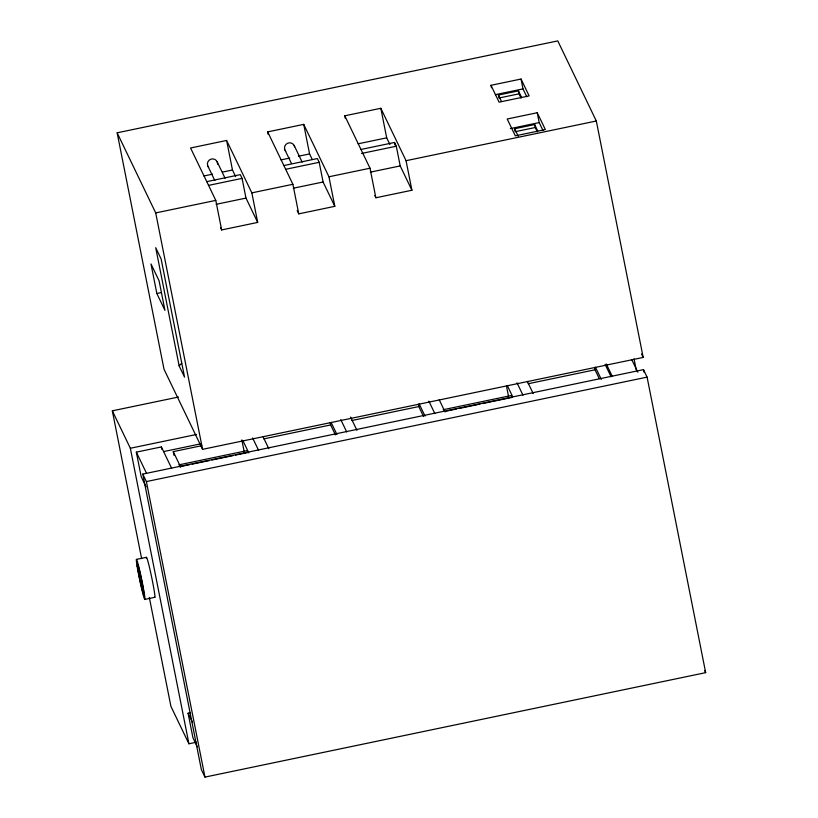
<?xml version="1.0" encoding="UTF-8"?>
<svg xmlns="http://www.w3.org/2000/svg" width="818" height="818" viewBox="0 0 818 818"><rect width="100%" height="100%" fill="white"/><g stroke="black" fill="none" stroke-linecap="round" stroke-linejoin="round"><path stroke-width="1.23" d="M179.142 365.902L155.706 247.69L161.115 258.928L184.541 377.129L179.142 365.902L181.719 363.182M117.148 132.813L557.774 40.9L596.322 121.003L643.183 357.425L202.567 449.338L164.009 369.235L117.148 132.813L155.706 212.915L202.567 449.338M226.617 140.461L190.563 147.986L215.788 200.39L221.647 229.94L257.69 222.414L251.842 192.864L226.617 140.461L232.476 170.011L235.666 176.647M268.161 134.357L267.68 131.892L303.723 124.377L328.948 176.78L334.807 206.33L298.754 213.856L297.159 210.533M345.268 118.273L344.787 115.808L380.83 108.293L406.055 160.696L411.914 190.246L375.861 197.772L374.797 195.553M490.994 85.307L521.035 79.039L529.134 95.89L499.092 102.158L490.994 85.307L491.475 87.771M495.35 94.663L522.988 88.896L526.772 96.759M521.076 98.109L519.011 93.835L498.98 98.007L498.397 95.052L518.428 90.88L521.516 97.291M203.887 175.982L212.588 174.162M222.527 172.087L232.476 170.011M280.993 159.888L289.695 158.078M298.396 156.258L309.582 153.927L312.241 159.459M358.1 143.804L386.689 137.843L389.889 144.479M206.719 181.647L240.277 174.643L242.077 178.385L245.983 198.089L257.69 222.414M283.826 165.563L317.384 158.559L319.194 162.301L323.09 182.005L334.807 206.33M360.932 149.469L394.501 142.475L396.301 146.218L400.206 165.921L411.914 190.246M537.242 112.731L507.201 118.999L515.309 135.839L545.35 129.571L537.242 112.731L539.195 122.588L542.978 130.44M208.518 185.389L242.077 178.385M285.625 169.306L319.194 162.301M361.495 153.477L396.301 146.218M510.36 128.6L539.195 122.588M537.283 131.8L535.228 127.516L515.197 131.698L514.614 128.743L534.645 124.561L537.733 130.982M155.706 212.915L215.788 200.39M251.842 192.864L292.895 184.295L298.754 213.856M328.948 176.78L370.002 168.211L375.861 197.772M406.055 160.696L596.322 121.003M216.146 204.316L245.983 198.089M293.263 188.222L323.09 182.005M370.37 172.138L400.206 165.921M156.841 293.498L164.95 310.349L159.091 280.799L150.982 263.948L156.841 293.498L161.463 292.537M141.626 558.592L112.332 410.83L178.518 397.027M112.332 410.83L130.348 448.264L196.524 434.46M146.074 486.874L141.217 476.771L136.33 452.139L161.371 446.925L171.637 468.254M163.59 451.587L200.819 443.816M173.989 455.319L173.263 451.628L201.739 445.687M263.795 438.898L330.656 424.951L335.431 434.89M351.914 420.513L418.775 406.566L423.56 416.505M528.162 383.744L595.023 369.797L599.277 378.632M178.805 464.88L246.893 450.667L247.793 452.538L235.42 455.125M443.172 409.726L511.27 395.523L512.17 397.395L482.456 403.591M142.782 474.092L643.48 369.634L647.089 377.129L705.668 672.652L204.96 777.1L201.361 769.615L142.782 474.092L146.381 481.577L204.96 777.1M179.704 466.751L189.602 464.685M192.087 464.164L209.418 460.554M211.893 460.033L232.936 455.646M446.546 411.086L456.454 409.01M458.929 408.499L479.982 404.112M146.381 481.577L647.089 377.129M136.381 559.4L146.391 557.314M144.858 599.4L154.868 597.304M197.281 746.803L192.956 737.816L188.079 713.194L190.083 712.775M149.316 597.416L170.911 706.353L188.927 743.787L196.422 742.223M641.527 353.989L643.183 357.425M631.885 359.889L637.835 372.241M498.397 95.052L501.485 101.473M514.614 128.743L518.213 136.228M606.312 363.99L612.253 376.341M605.126 364.419L611.077 376.771M595.443 367.2L601.291 379.347M704.635 670.504L705.668 672.652M527.354 381.403L533.193 393.55M517.007 382.804L522.947 395.155M507.324 385.585L512.641 396.628M344.787 115.808L370.002 168.211M439.225 399.787L445.074 411.935M428.877 401.188L434.828 413.54M419.194 403.969L425.043 416.117M294.194 145.553L302.169 162.148M285.022 150.123L291.412 163.395M267.68 131.892L292.895 184.295M350.574 417.068L356.945 430.319M217.077 161.637L225.062 178.232M340.758 419.573L346.699 431.924M207.915 166.207L214.837 180.584M331.075 422.354L336.924 434.501M220.584 227.731L221.647 229.94M262.977 436.556L268.825 448.704M252.629 437.957L258.58 450.309M242.946 440.738L248.795 452.886M173.263 451.628L180.696 467.088M136.33 452.139L146.606 473.479M188.079 713.194L192.404 722.171M643.48 369.634L643.981 372.139M634.032 358.836L636.271 370.104M594.553 367.435L595.023 369.797M534.645 124.561L535.228 127.516M521.035 79.039L522.988 88.896M518.428 90.88L519.011 93.835M506.465 385.963L508.418 395.82M394.501 142.475L394.982 144.929M380.83 108.293L386.689 137.843M418.305 404.204L418.775 406.566M303.723 124.377L309.582 153.927M330.186 422.589L330.656 424.951M241.842 439.89L244.285 452.201M161.371 446.925L161.862 449.379M130.348 448.264L188.927 743.787M146.35 558.377A20.481 1.022 78.2 0 1 151.361 575.821A20.481 1.022 78.2 0 1 154.541 597.007M285.758 151.207A5.123 5.01 -25.7 0 1 287.363 143.354A5.123 5.01 -25.7 0 1 294.613 146.79M208.651 167.291A5.123 5.01 -25.7 0 1 210.88 159.173A5.123 5.01 -25.7 0 1 217.588 164.193M137.107 566.301A20.481 1.022 78.2 0 0 144.52 599.103A20.481 1.022 78.2 0 0 140.226 572.784A20.481 1.022 78.2 0 0 137.107 566.301M137.986 569.573A15.368 0.767 78.2 0 0 143.549 594.175A15.368 0.767 78.2 0 0 140.328 574.44A15.368 0.767 78.2 0 0 137.986 569.573"/></g></svg>
